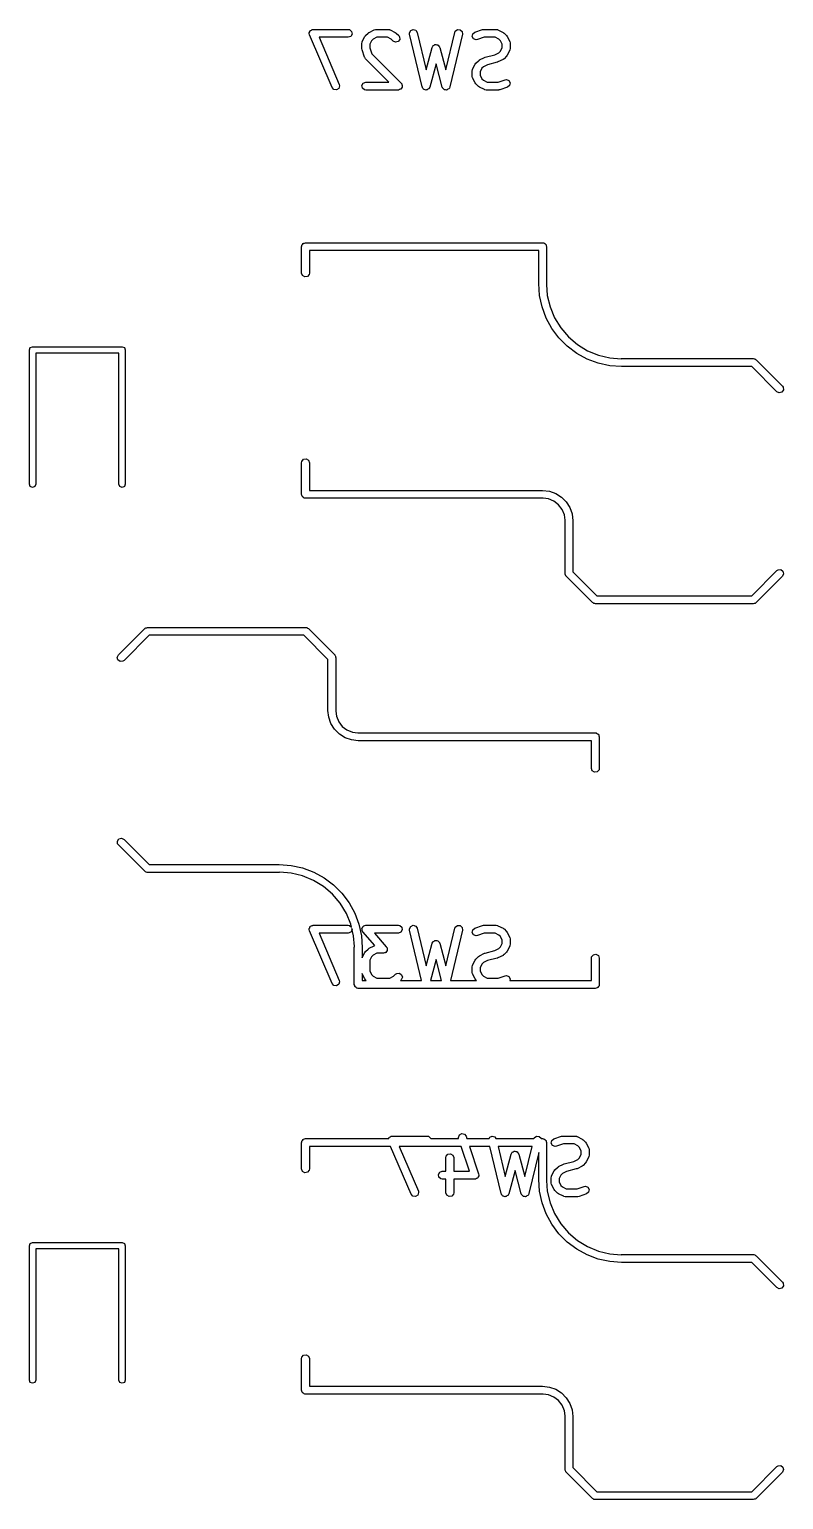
# Model space of a CAD drawing. Extents: x 3.18 to 10.88, y -3.25 to -0.52.
# Drawn here: x 6.797 to 7.36, y -3.254 to -2.156 of the extents above; entities that cross this region are included whole.
import ezdxf

# ---------------------------------------------------------------- set-up
doc = ezdxf.new("R2010")
doc.units = 0
doc.header["$MEASUREMENT"] = 0
doc.layers.add('BLACK', color=7, linetype='CONTINUOUS')

msp = doc.modelspace()

# ---------------------------------------------------------------- linework, layer by layer
at = {"layer": 'BLACK', "linetype": 'CONTINUOUS'}
for p, q in [((7.00563, -2.15872), (7.00573, -2.15839)), ((7.00586, -2.15972), (7.00563, -2.15872)), ((7.00567, -2.15804), (7.00601, -2.15745)), ((7.00573, -2.15839), (7.00567, -2.15804)), ((7.02273, -2.19909), (7.00586, -2.15972)), ((7.00601, -2.15745), (7.00621, -2.15679)), ((7.00621, -2.15679), (7.0065, -2.1566)), ((7.0065, -2.1566), (7.00668, -2.1563)), ((7.00668, -2.1563), (7.00732, -2.15606)), ((7.00732, -2.15606), (7.0079, -2.15568)), ((7.0079, -2.15568), (7.00825, -2.15572)), ((7.00825, -2.15572), (7.00857, -2.1556)), ((7.00857, -2.1556), (7.03482, -2.1556)), ((7.03482, -2.16151), (7.01305, -2.16151)), ((7.01305, -2.16151), (7.02816, -2.19676)), ((7.03482, -2.1556), (7.03583, -2.15578)), ((7.03672, -2.16082), (7.03482, -2.16151)), ((7.03583, -2.15578), (7.03738, -2.15708)), ((7.03773, -2.15907), (7.03672, -2.16082)), ((7.03738, -2.15708), (7.03773, -2.15907)), ((7.0453, -2.16474), (7.04718, -2.16099)), ((7.04718, -2.16099), (7.0477, -2.16028)), ((7.0477, -2.16028), (7.04773, -2.16022)), ((7.04773, -2.16022), (7.04961, -2.15834)), ((7.04961, -2.15834), (7.05033, -2.15784)), ((7.05033, -2.15784), (7.05037, -2.15779)), ((7.05037, -2.15779), (7.05412, -2.15592)), ((7.05344, -2.16286), (7.05225, -2.16406)), ((7.05614, -2.16151), (7.05344, -2.16286)), ((7.05412, -2.15592), (7.05511, -2.15562)), ((7.05511, -2.15562), (7.05528, -2.15566)), ((7.05528, -2.15566), (7.05544, -2.1556)), ((7.05544, -2.1556), (7.06482, -2.1556)), ((7.06412, -2.16151), (7.05614, -2.16151)), ((7.06682, -2.16286), (7.06412, -2.16151)), ((7.06482, -2.1556), (7.06583, -2.15578)), ((7.06583, -2.15578), (7.06596, -2.1559)), ((7.06596, -2.1559), (7.06614, -2.15592)), ((7.06614, -2.15592), (7.06989, -2.15779)), ((7.06835, -2.16439), (7.06682, -2.16286)), ((7.06989, -2.15779), (7.0706, -2.15832)), ((7.0706, -2.15832), (7.07065, -2.15834)), ((7.07065, -2.15834), (7.07253, -2.16022)), ((7.07329, -2.16307), (7.07213, -2.16473)), ((7.07253, -2.16022), (7.07312, -2.16106)), ((7.07312, -2.16106), (7.07329, -2.16307)), ((7.08063, -2.15822), (7.08154, -2.15641)), ((7.08069, -2.15924), (7.08063, -2.15822)), ((7.09007, -2.19861), (7.08069, -2.15924)), ((7.08154, -2.15641), (7.08339, -2.15561)), ((7.08339, -2.15561), (7.08533, -2.15619)), ((7.08533, -2.15619), (7.08644, -2.15787)), ((7.08644, -2.15787), (7.0931, -2.18586)), ((7.10777, -2.18586), (7.11444, -2.15787)), ((7.12018, -2.15924), (7.11081, -2.19861)), ((7.11444, -2.15787), (7.11484, -2.15693)), ((7.11484, -2.15693), (7.11647, -2.15573)), ((7.11647, -2.15573), (7.11848, -2.15585)), ((7.11848, -2.15585), (7.11995, -2.15723)), ((7.11995, -2.15723), (7.12018, -2.15924)), ((7.12751, -2.16087), (7.12792, -2.15889)), ((7.12847, -2.16264), (7.12751, -2.16087)), ((7.12792, -2.15889), (7.1295, -2.15763)), ((7.13035, -2.16338), (7.12847, -2.16264)), ((7.1295, -2.15763), (7.13512, -2.15576)), ((7.13137, -2.16323), (7.13035, -2.16338)), ((7.13654, -2.16151), (7.13137, -2.16323)), ((7.13512, -2.15576), (7.136, -2.15563)), ((7.136, -2.15563), (7.13606, -2.1556)), ((7.13606, -2.1556), (7.14543, -2.1556)), ((7.14473, -2.16151), (7.13654, -2.16151)), ((7.14743, -2.16286), (7.14473, -2.16151)), ((7.14543, -2.1556), (7.14644, -2.15578)), ((7.14644, -2.15578), (7.14658, -2.1559)), ((7.14658, -2.1559), (7.14675, -2.15592)), ((7.14675, -2.15592), (7.1505, -2.15779)), ((7.14863, -2.16406), (7.14743, -2.16286)), ((7.1505, -2.15779), (7.15121, -2.15832)), ((7.15121, -2.15832), (7.15127, -2.15834)), ((7.15127, -2.15834), (7.15314, -2.16022)), ((7.15314, -2.16022), (7.15365, -2.16094)), ((7.15365, -2.16094), (7.1537, -2.16099)), ((7.1537, -2.16099), (7.15557, -2.16474)), ((7.04499, -2.16606), (7.04517, -2.16505)), ((7.04499, -2.16981), (7.04499, -2.16606)), ((7.04501, -2.16987), (7.04499, -2.16981)), ((7.04514, -2.17074), (7.04501, -2.16987)), ((7.04702, -2.17636), (7.04514, -2.17074)), ((7.04517, -2.16505), (7.04528, -2.16491)), ((7.04528, -2.16491), (7.0453, -2.16474)), ((7.05225, -2.16406), (7.0509, -2.16675)), ((7.0509, -2.16675), (7.0509, -2.16933)), ((7.0509, -2.16933), (7.0524, -2.17384)), ((7.0524, -2.17384), (7.0744, -2.19584)), ((7.07018, -2.16525), (7.06835, -2.16439)), ((7.07213, -2.16473), (7.07018, -2.16525)), ((7.0931, -2.18586), (7.09758, -2.16905)), ((7.09758, -2.16905), (7.09802, -2.16812)), ((7.09802, -2.16812), (7.09824, -2.16796)), ((7.09824, -2.16796), (7.09835, -2.16772)), ((7.09835, -2.16772), (7.09904, -2.16739)), ((7.09904, -2.16739), (7.09967, -2.16695)), ((7.09967, -2.16695), (7.09994, -2.16698)), ((7.09994, -2.16698), (7.10018, -2.16686)), ((7.10018, -2.16686), (7.10092, -2.16706)), ((7.10092, -2.16706), (7.10168, -2.16713)), ((7.10168, -2.16713), (7.10187, -2.16732)), ((7.10187, -2.16732), (7.10213, -2.16739)), ((7.10213, -2.16739), (7.10257, -2.16802)), ((7.10257, -2.16802), (7.10311, -2.16855)), ((7.10311, -2.16855), (7.10314, -2.16882)), ((7.10314, -2.16882), (7.10329, -2.16905)), ((7.10329, -2.16905), (7.10777, -2.18586)), ((7.13722, -2.17632), (7.1444, -2.17452)), ((7.1444, -2.17452), (7.14743, -2.173)), ((7.14743, -2.173), (7.14863, -2.17181)), ((7.14998, -2.16675), (7.14863, -2.16406)), ((7.14863, -2.17181), (7.14998, -2.16911)), ((7.14998, -2.16911), (7.14998, -2.16675)), ((7.15557, -2.17113), (7.1537, -2.17488)), ((7.15557, -2.16474), (7.15586, -2.16572)), ((7.15559, -2.17095), (7.15557, -2.17113)), ((7.15571, -2.17082), (7.15559, -2.17095)), ((7.15588, -2.16981), (7.15571, -2.17082)), ((7.15586, -2.16572), (7.15582, -2.16589)), ((7.15582, -2.16589), (7.15588, -2.16606)), ((7.15588, -2.16606), (7.15588, -2.16981)), ((7.04713, -2.1765), (7.04702, -2.17636)), ((7.04714, -2.17668), (7.04713, -2.1765)), ((7.04773, -2.17752), (7.04714, -2.17668)), ((7.06519, -2.19497), (7.04773, -2.17752)), ((7.10044, -2.18127), (7.09579, -2.19869)), ((7.10508, -2.19869), (7.10044, -2.18127)), ((7.12748, -2.18668), (7.12766, -2.18567)), ((7.12766, -2.18567), (7.12777, -2.18553)), ((7.12777, -2.18553), (7.12779, -2.18536)), ((7.12779, -2.18536), (7.12967, -2.18161)), ((7.12967, -2.18161), (7.13019, -2.1809)), ((7.13019, -2.1809), (7.13022, -2.18084)), ((7.13022, -2.18084), (7.13209, -2.17897)), ((7.13209, -2.17897), (7.13282, -2.17846)), ((7.13282, -2.17846), (7.13286, -2.17841)), ((7.13286, -2.17841), (7.13661, -2.17654)), ((7.13473, -2.18468), (7.13339, -2.18738)), ((7.13593, -2.18348), (7.13473, -2.18468)), ((7.13896, -2.18197), (7.13593, -2.18348)), ((7.13661, -2.17654), (7.1371, -2.17639)), ((7.1371, -2.17639), (7.13722, -2.17632)), ((7.14615, -2.18017), (7.13896, -2.18197)), ((7.14626, -2.18009), (7.14615, -2.18017)), ((7.14675, -2.17995), (7.14626, -2.18009)), ((7.1505, -2.17807), (7.14675, -2.17995)), ((7.15055, -2.17802), (7.1505, -2.17807)), ((7.15127, -2.17752), (7.15055, -2.17802)), ((7.15314, -2.17564), (7.15127, -2.17752)), ((7.15317, -2.17558), (7.15314, -2.17564)), ((7.1537, -2.17488), (7.15317, -2.17558)), ((7.04504, -2.19741), (7.04605, -2.19567)), ((7.04605, -2.19567), (7.04794, -2.19497)), ((7.04794, -2.19497), (7.06519, -2.19497)), ((7.0744, -2.19584), (7.07477, -2.19637)), ((7.07477, -2.19637), (7.07487, -2.19645)), ((7.07487, -2.19645), (7.07489, -2.19653)), ((7.07489, -2.19653), (7.07499, -2.19668)), ((7.12748, -2.19043), (7.12748, -2.18668)), ((7.12754, -2.19059), (7.12748, -2.19043)), ((7.1275, -2.19077), (7.12754, -2.19059)), ((7.12779, -2.19175), (7.1275, -2.19077)), ((7.12967, -2.1955), (7.12779, -2.19175)), ((7.12971, -2.19554), (7.12967, -2.1955)), ((7.13022, -2.19627), (7.12971, -2.19554)), ((7.13209, -2.19814), (7.13022, -2.19627)), ((7.13339, -2.18738), (7.13339, -2.18973)), ((7.13339, -2.18973), (7.13473, -2.19243)), ((7.13473, -2.19243), (7.13593, -2.19363)), ((7.13593, -2.19363), (7.13863, -2.19497)), ((7.13863, -2.19497), (7.14683, -2.19497)), ((7.14683, -2.19497), (7.152, -2.19325)), ((7.152, -2.19325), (7.15301, -2.1931)), ((7.15301, -2.1931), (7.15489, -2.19384)), ((7.15489, -2.19384), (7.15585, -2.19562)), ((7.15585, -2.19562), (7.15545, -2.1976)), ((7.02412, -2.20056), (7.02273, -2.19909)), ((7.02612, -2.2008), (7.02412, -2.20056)), ((7.02781, -2.1997), (7.02612, -2.2008)), ((7.02839, -2.19776), (7.02781, -2.1997)), ((7.02816, -2.19676), (7.02839, -2.19776)), ((7.04539, -2.1994), (7.04504, -2.19741)), ((7.04693, -2.2007), (7.04539, -2.1994)), ((7.04794, -2.20088), (7.04693, -2.2007)), ((7.07232, -2.20088), (7.04794, -2.20088)), ((7.07315, -2.20058), (7.07232, -2.20088)), ((7.07401, -2.20035), (7.07315, -2.20058)), ((7.07409, -2.20024), (7.07401, -2.20035)), ((7.07421, -2.20019), (7.07409, -2.20024)), ((7.07466, -2.19942), (7.07421, -2.20019)), ((7.07517, -2.19869), (7.07466, -2.19942)), ((7.07499, -2.19668), (7.07507, -2.19756)), ((7.07507, -2.19756), (7.07522, -2.19844)), ((7.07522, -2.19844), (7.07516, -2.19856)), ((7.07516, -2.19856), (7.07517, -2.19869)), ((7.09024, -2.19887), (7.09007, -2.19861)), ((7.09026, -2.19918), (7.09024, -2.19887)), ((7.09078, -2.19969), (7.09026, -2.19918)), ((7.09118, -2.2003), (7.09078, -2.19969)), ((7.09147, -2.20039), (7.09118, -2.2003)), ((7.09169, -2.2006), (7.09147, -2.20039)), ((7.09242, -2.20067), (7.09169, -2.2006)), ((7.09311, -2.20087), (7.09242, -2.20067)), ((7.0934, -2.20075), (7.09311, -2.20087)), ((7.09371, -2.20078), (7.0934, -2.20075)), ((7.0943, -2.20036), (7.09371, -2.20078)), ((7.09497, -2.20007), (7.0943, -2.20036)), ((7.09511, -2.1998), (7.09497, -2.20007)), ((7.09536, -2.19962), (7.09511, -2.1998)), ((7.09579, -2.19869), (7.09536, -2.19962)), ((7.10526, -2.19894), (7.10508, -2.19869)), ((7.1053, -2.19925), (7.10526, -2.19894)), ((7.10582, -2.19975), (7.1053, -2.19925)), ((7.10624, -2.20034), (7.10582, -2.19975)), ((7.10654, -2.20042), (7.10624, -2.20034)), ((7.10676, -2.20064), (7.10654, -2.20042)), ((7.10749, -2.20068), (7.10676, -2.20064)), ((7.10819, -2.20087), (7.10749, -2.20068)), ((7.10847, -2.20074), (7.10819, -2.20087)), ((7.10878, -2.20076), (7.10847, -2.20074)), ((7.10936, -2.20032), (7.10878, -2.20076)), ((7.11002, -2.20002), (7.10936, -2.20032)), ((7.11015, -2.19974), (7.11002, -2.20002)), ((7.1104, -2.19955), (7.11015, -2.19974)), ((7.11081, -2.19861), (7.1104, -2.19955)), ((7.13215, -2.19817), (7.13209, -2.19814)), ((7.13286, -2.19869), (7.13215, -2.19817)), ((7.13661, -2.20057), (7.13286, -2.19869)), ((7.13679, -2.20059), (7.13661, -2.20057)), ((7.13692, -2.2007), (7.13679, -2.20059)), ((7.13793, -2.20088), (7.13692, -2.2007)), ((7.14731, -2.20088), (7.13793, -2.20088)), ((7.14737, -2.20086), (7.14731, -2.20088)), ((7.14824, -2.20073), (7.14737, -2.20086)), ((7.15386, -2.19885), (7.14824, -2.20073)), ((7.15545, -2.1976), (7.15386, -2.19885)), ((7.00004, -2.3174), (7.00011, -2.31729)), ((7.00006, -2.31753), (7.00004, -2.3174)), ((7.00011, -2.31729), (7.00017, -2.3169)), ((7.00017, -2.3169), (7.00067, -2.31631)), ((7.00067, -2.31631), (7.00105, -2.31565)), ((7.00105, -2.31565), (7.0013, -2.31556)), ((7.0013, -2.31556), (7.00147, -2.31536)), ((7.00147, -2.31536), (7.00223, -2.31522)), ((7.00223, -2.31522), (7.00295, -2.31496)), ((7.00295, -2.31496), (7.18011, -2.31496)), ((7.18011, -2.31496), (7.1805, -2.31503)), ((7.1805, -2.31503), (7.18063, -2.315)), ((7.18063, -2.315), (7.18074, -2.31507)), ((7.18074, -2.31507), (7.18112, -2.31514)), ((7.18112, -2.31514), (7.18171, -2.31563)), ((7.18171, -2.31563), (7.18238, -2.31601)), ((7.18238, -2.31601), (7.18247, -2.31626)), ((7.18247, -2.31626), (7.18267, -2.31644)), ((7.18267, -2.31644), (7.18281, -2.31719)), ((7.18281, -2.31719), (7.18307, -2.31791)), ((7, -2.31791), (7.00006, -2.31753)), ((7, -2.3376), (7, -2.31791)), ((7.17716, -2.32087), (7.0059, -2.32087)), ((7.0059, -2.32087), (7.0059, -2.3376)), ((7.17716, -2.34547), (7.17716, -2.32087)), ((7.18307, -2.31791), (7.18307, -2.34547)), ((7.00069, -2.3395), (7, -2.3376)), ((7.00572, -2.33861), (7.00443, -2.34015)), ((7.0059, -2.3376), (7.00572, -2.33861)), ((7.00244, -2.34051), (7.00069, -2.3395)), ((7.00443, -2.34015), (7.00244, -2.34051)), ((7.17779, -2.3543), (7.17716, -2.34547)), ((7.17716, -2.34547), (7.17716, -2.34547)), ((7.18307, -2.34547), (7.18295, -2.34615)), ((7.18295, -2.34615), (7.18359, -2.35427)), ((7.17967, -2.36294), (7.17779, -2.3543)), ((7.18359, -2.35427), (7.18565, -2.36286)), ((7.18277, -2.37123), (7.17967, -2.36294)), ((7.18701, -2.379), (7.18277, -2.37123)), ((7.18565, -2.36286), (7.18903, -2.37102)), ((7.18903, -2.37102), (7.19364, -2.37855)), ((7.19231, -2.38608), (7.18701, -2.379)), ((7.19364, -2.37855), (7.19938, -2.38526)), ((6.79652, -2.39501), (6.79721, -2.39334)), ((6.79721, -2.39334), (6.79888, -2.39265)), ((6.79888, -2.39265), (6.86581, -2.39265)), ((6.86581, -2.39265), (6.86748, -2.39334)), ((6.86748, -2.39334), (6.86817, -2.39501)), ((7.19856, -2.39233), (7.19231, -2.38608)), ((7.20565, -2.39764), (7.19856, -2.39233)), ((7.19938, -2.38526), (7.20609, -2.391)), ((7.20609, -2.391), (7.21362, -2.39561)), ((6.79652, -2.49541), (6.79652, -2.39501)), ((6.86345, -2.39737), (6.80124, -2.39737)), ((6.80124, -2.39737), (6.80124, -2.49541)), ((6.86345, -2.49541), (6.86345, -2.39737)), ((6.86817, -2.39501), (6.86817, -2.49541)), ((7.21341, -2.40188), (7.20565, -2.39764)), ((7.2217, -2.40497), (7.21341, -2.40188)), ((7.21362, -2.39561), (7.22178, -2.39899)), ((7.23035, -2.40685), (7.2217, -2.40497)), ((7.22178, -2.39899), (7.23037, -2.40105)), ((7.23037, -2.40105), (7.23874, -2.40171)), ((7.23874, -2.40171), (7.23917, -2.40157)), ((7.23917, -2.40157), (7.33759, -2.40157)), ((7.33759, -2.40157), (7.33778, -2.40161)), ((7.33778, -2.40161), (7.33785, -2.40158)), ((7.33785, -2.40158), (7.33797, -2.40164)), ((7.33797, -2.40164), (7.3386, -2.40175)), ((7.3386, -2.40175), (7.3391, -2.40217)), ((7.3391, -2.40217), (7.33968, -2.40244)), ((7.33968, -2.40244), (7.35937, -2.42212)), ((7.23917, -2.40748), (7.23035, -2.40685)), ((7.33637, -2.40748), (7.23917, -2.40748)), ((7.35519, -2.4263), (7.33637, -2.40748)), ((7.35702, -2.42715), (7.35519, -2.4263)), ((7.35897, -2.42663), (7.35702, -2.42715)), ((7.36013, -2.42498), (7.35897, -2.42663)), ((7.35937, -2.42212), (7.35996, -2.42296)), ((7.35996, -2.42296), (7.36013, -2.42498)), ((7, -2.47933), (7.00017, -2.47832)), ((7, -2.50295), (7, -2.47933)), ((7.00017, -2.47832), (7.00147, -2.47677)), ((7.00147, -2.47677), (7.00346, -2.47642)), ((7.00346, -2.47642), (7.00521, -2.47743)), ((7.00521, -2.47743), (7.0059, -2.47933)), ((7.0059, -2.47933), (7.0059, -2.5)), ((6.79721, -2.49708), (6.79652, -2.49541)), ((6.79888, -2.49777), (6.79721, -2.49708)), ((6.80055, -2.49708), (6.79888, -2.49777)), ((6.80124, -2.49541), (6.80055, -2.49708)), ((6.86414, -2.49708), (6.86345, -2.49541)), ((6.86581, -2.49777), (6.86414, -2.49708)), ((6.86748, -2.49708), (6.86581, -2.49777)), ((6.86817, -2.49541), (6.86748, -2.49708)), ((7.00026, -2.50367), (7, -2.50295)), ((7.00039, -2.50443), (7.00026, -2.50367)), ((7.0059, -2.5), (7.18011, -2.5)), ((7.18011, -2.5), (7.18515, -2.50057)), ((7.18515, -2.50057), (7.18994, -2.50224)), ((7.18994, -2.50224), (7.19423, -2.50494)), ((7.0006, -2.5046), (7.00039, -2.50443)), ((7.00069, -2.50485), (7.0006, -2.5046)), ((7.00135, -2.50523), (7.00069, -2.50485)), ((7.00194, -2.50573), (7.00135, -2.50523)), ((7.00232, -2.50579), (7.00194, -2.50573)), ((7.00244, -2.50586), (7.00232, -2.50579)), ((7.00257, -2.50584), (7.00244, -2.50586)), ((7.00295, -2.5059), (7.00257, -2.50584)), ((7.18011, -2.5059), (7.00295, -2.5059)), ((7.18012, -2.5059), (7.18011, -2.5059)), ((7.18043, -2.5058), (7.18012, -2.5059)), ((7.18448, -2.50634), (7.18043, -2.5058)), ((7.18855, -2.50802), (7.18448, -2.50634)), ((7.19205, -2.5107), (7.18855, -2.50802)), ((7.19473, -2.5142), (7.19205, -2.5107)), ((7.19423, -2.50494), (7.19781, -2.50852)), ((7.19642, -2.51827), (7.19473, -2.5142)), ((7.19781, -2.50852), (7.20051, -2.51281)), ((7.20051, -2.51281), (7.20219, -2.5176)), ((7.19693, -2.52217), (7.19642, -2.51827)), ((7.19685, -2.52264), (7.19693, -2.52217)), ((7.19685, -2.56201), (7.19685, -2.52264)), ((7.20219, -2.5176), (7.20275, -2.52264)), ((7.20275, -2.52264), (7.20275, -2.52264)), ((7.20275, -2.52264), (7.20275, -2.52264)), ((7.20275, -2.52264), (7.20275, -2.52264)), ((7.20275, -2.52264), (7.20275, -2.56078)), ((7.19707, -2.56261), (7.19685, -2.56201)), ((7.19712, -2.56325), (7.19707, -2.56261)), ((7.19749, -2.56378), (7.19712, -2.56325)), ((7.19754, -2.5639), (7.19749, -2.56378)), ((7.19761, -2.56394), (7.19754, -2.5639)), ((7.19771, -2.56409), (7.19761, -2.56394)), ((7.2174, -2.58378), (7.19771, -2.56409)), ((7.20275, -2.56078), (7.22071, -2.57874)), ((7.33637, -2.57874), (7.35519, -2.55992)), ((7.35937, -2.56409), (7.33968, -2.58378)), ((7.35519, -2.55992), (7.35603, -2.55933)), ((7.35603, -2.55933), (7.35804, -2.55915)), ((7.35804, -2.55915), (7.3597, -2.56031)), ((7.36022, -2.56226), (7.35937, -2.56409)), ((7.3597, -2.56031), (7.36022, -2.56226)), ((7.22071, -2.57874), (7.33637, -2.57874)), ((7.21798, -2.58405), (7.2174, -2.58378)), ((7.21847, -2.58447), (7.21798, -2.58405)), ((7.21911, -2.58458), (7.21847, -2.58447)), ((7.21923, -2.58463), (7.21911, -2.58458)), ((7.2193, -2.58461), (7.21923, -2.58463)), ((7.21948, -2.58464), (7.2193, -2.58461)), ((7.33759, -2.58464), (7.21948, -2.58464)), ((7.3382, -2.58442), (7.33759, -2.58464)), ((7.33884, -2.58437), (7.3382, -2.58442)), ((7.33937, -2.584), (7.33884, -2.58437)), ((7.33949, -2.58395), (7.33937, -2.584)), ((7.33953, -2.58388), (7.33949, -2.58395)), ((7.33968, -2.58378), (7.33953, -2.58388)), ((6.8829, -2.60312), (6.88294, -2.60305)), ((6.88294, -2.60305), (6.88306, -2.60301)), ((6.88306, -2.60301), (6.88359, -2.60264)), ((6.88359, -2.60264), (6.88423, -2.60258)), ((6.88423, -2.60258), (6.88484, -2.60236)), ((6.88484, -2.60236), (7.00295, -2.60236)), ((7.00295, -2.60236), (7.00313, -2.60239)), ((7.00313, -2.60239), (7.00321, -2.60237)), ((7.00321, -2.60237), (7.00332, -2.60243)), ((7.00332, -2.60243), (7.00396, -2.60254)), ((7.00396, -2.60254), (7.00445, -2.60295)), ((7.00445, -2.60295), (7.00504, -2.60323)), ((6.86307, -2.62291), (6.88275, -2.60323)), ((6.88606, -2.60827), (6.86724, -2.62709)), ((6.88275, -2.60323), (6.8829, -2.60312)), ((7.00173, -2.60827), (6.88606, -2.60827)), ((7.01968, -2.62622), (7.00173, -2.60827)), ((7.00504, -2.60323), (7.02472, -2.62291)), ((6.86221, -2.62474), (6.86307, -2.62291)), ((6.86274, -2.62669), (6.86221, -2.62474)), ((7.02472, -2.62291), (7.02483, -2.62306)), ((7.02483, -2.62306), (7.0249, -2.6231)), ((7.0249, -2.6231), (7.02494, -2.62322)), ((7.02494, -2.62322), (7.02531, -2.62375)), ((7.02531, -2.62375), (7.02537, -2.62439)), ((7.02537, -2.62439), (7.02559, -2.625)), ((7.02559, -2.625), (7.02559, -2.66437)), ((6.86439, -2.62785), (6.86274, -2.62669)), ((6.8664, -2.62767), (6.86439, -2.62785)), ((6.86724, -2.62709), (6.8664, -2.62767)), ((7.01968, -2.66437), (7.01968, -2.62622)), ((7.02025, -2.66941), (7.01968, -2.66437)), ((7.01968, -2.66437), (7.01968, -2.66437)), ((7.01968, -2.66437), (7.01968, -2.66437)), ((7.02559, -2.66437), (7.0255, -2.66484)), ((7.0255, -2.66484), (7.02602, -2.66874)), ((7.02559, -2.66437), (7.02559, -2.66437)), ((7.02559, -2.66437), (7.02559, -2.66437)), ((7.02559, -2.66437), (7.02559, -2.66437)), ((7.02602, -2.66874), (7.0277, -2.67281)), ((7.02192, -2.67419), (7.02025, -2.66941)), ((7.02462, -2.67848), (7.02192, -2.67419)), ((7.02821, -2.68207), (7.02462, -2.67848)), ((7.0277, -2.67281), (7.03039, -2.6763)), ((7.03039, -2.6763), (7.03388, -2.67898)), ((7.03388, -2.67898), (7.03795, -2.68067)), ((7.0325, -2.68476), (7.02821, -2.68207)), ((7.03728, -2.68644), (7.0325, -2.68476)), ((7.04232, -2.68701), (7.03728, -2.68644)), ((7.03795, -2.68067), (7.042, -2.6812)), ((7.042, -2.6812), (7.04232, -2.6811)), ((7.04232, -2.6811), (7.04232, -2.6811)), ((7.04232, -2.6811), (7.04232, -2.6811)), ((7.04232, -2.6811), (7.21948, -2.6811)), ((7.21653, -2.68701), (7.04232, -2.68701)), ((7.04232, -2.68701), (7.04232, -2.68701)), ((7.21653, -2.70768), (7.21653, -2.68701)), ((7.21948, -2.6811), (7.21987, -2.68117)), ((7.21987, -2.68117), (7.22, -2.68115)), ((7.22, -2.68115), (7.22011, -2.68121)), ((7.22011, -2.68121), (7.22049, -2.68128)), ((7.22049, -2.68128), (7.22108, -2.68177)), ((7.22108, -2.68177), (7.22175, -2.68216)), ((7.22175, -2.68216), (7.22184, -2.68241)), ((7.22184, -2.68241), (7.22204, -2.68258)), ((7.22204, -2.68258), (7.22218, -2.68333)), ((7.22218, -2.68333), (7.22244, -2.68405)), ((7.22244, -2.68405), (7.22244, -2.70768)), ((7.21722, -2.70957), (7.21653, -2.70768)), ((7.21897, -2.71058), (7.21722, -2.70957)), ((7.22096, -2.71023), (7.21897, -2.71058)), ((7.22226, -2.70869), (7.22096, -2.71023)), ((7.22244, -2.70768), (7.22226, -2.70869)), ((6.8623, -2.76203), (6.86346, -2.76038)), ((6.86248, -2.76404), (6.8623, -2.76203)), ((6.86307, -2.76488), (6.86248, -2.76404)), ((6.88275, -2.78457), (6.86307, -2.76488)), ((6.86346, -2.76038), (6.86541, -2.75985)), ((6.86541, -2.75985), (6.86724, -2.76071)), ((6.86724, -2.76071), (6.88606, -2.77953)), ((6.88334, -2.78484), (6.88275, -2.78457)), ((6.88383, -2.78525), (6.88334, -2.78484)), ((6.88446, -2.78537), (6.88383, -2.78525)), ((6.88458, -2.78542), (6.88446, -2.78537)), ((6.88466, -2.7854), (6.88458, -2.78542)), ((6.88484, -2.78543), (6.88466, -2.7854)), ((6.98326, -2.78543), (6.88484, -2.78543)), ((6.88606, -2.77953), (6.98326, -2.77953)), ((6.98326, -2.77953), (6.99209, -2.78016)), ((6.98369, -2.78529), (6.98326, -2.78543)), ((6.98326, -2.78543), (6.98326, -2.78543)), ((6.99207, -2.78595), (6.98369, -2.78529)), ((7.00065, -2.78801), (6.99207, -2.78595)), ((6.99209, -2.78016), (7.00073, -2.78204)), ((7.00881, -2.79139), (7.00065, -2.78801)), ((7.00073, -2.78204), (7.00902, -2.78513)), ((7.00902, -2.78513), (7.01679, -2.78937)), ((7.01679, -2.78937), (7.02387, -2.79467)), ((7.01634, -2.79601), (7.00881, -2.79139)), ((7.02306, -2.80174), (7.01634, -2.79601)), ((7.02387, -2.79467), (7.03013, -2.80093)), ((7.02879, -2.80846), (7.02306, -2.80174)), ((7.03341, -2.81599), (7.02879, -2.80846)), ((7.03013, -2.80093), (7.03543, -2.80801)), ((7.03543, -2.80801), (7.03967, -2.81578)), ((7.03679, -2.82414), (7.03341, -2.81599)), ((7.03967, -2.81578), (7.04276, -2.82406)), ((7.00563, -2.82801), (7.00573, -2.82768)), ((7.00586, -2.82901), (7.00563, -2.82801)), ((7.00567, -2.82734), (7.00601, -2.82674)), ((7.00573, -2.82768), (7.00567, -2.82734)), ((7.02273, -2.86838), (7.00586, -2.82901)), ((7.00601, -2.82674), (7.00621, -2.82608)), ((7.00621, -2.82608), (7.0065, -2.82589)), ((7.0065, -2.82589), (7.00668, -2.82559)), ((7.00668, -2.82559), (7.00732, -2.82535)), ((7.00732, -2.82535), (7.0079, -2.82497)), ((7.0079, -2.82497), (7.00825, -2.82501)), ((7.00825, -2.82501), (7.00857, -2.8249)), ((7.00857, -2.8249), (7.03482, -2.8249)), ((7.03482, -2.8308), (7.01305, -2.8308)), ((7.01305, -2.8308), (7.02816, -2.86606)), ((7.03482, -2.8249), (7.03583, -2.82507)), ((7.03672, -2.83011), (7.03482, -2.8308)), ((7.03583, -2.82507), (7.03731, -2.82631)), ((7.03773, -2.82836), (7.03672, -2.83011)), ((7.03731, -2.82631), (7.03679, -2.82414)), ((7.03885, -2.83273), (7.03753, -2.82725)), ((7.03753, -2.82725), (7.03773, -2.82836)), ((7.03949, -2.84085), (7.03885, -2.83273)), ((7.04276, -2.82406), (7.04464, -2.83271)), ((7.04464, -2.83271), (7.04527, -2.84153)), ((7.04504, -2.82734), (7.04515, -2.82713)), ((7.04517, -2.82812), (7.04504, -2.82734)), ((7.04515, -2.8269), (7.04565, -2.82628)), ((7.04515, -2.82713), (7.04515, -2.8269)), ((7.04519, -2.82892), (7.04517, -2.82812)), ((7.04537, -2.8292), (7.04519, -2.82892)), ((7.04539, -2.82932), (7.04537, -2.8292)), ((7.04549, -2.82941), (7.04539, -2.82932)), ((7.04572, -2.82979), (7.04549, -2.82941)), ((7.04565, -2.82628), (7.04605, -2.82559)), ((7.05469, -2.84004), (7.04572, -2.82979)), ((7.04605, -2.82559), (7.04627, -2.82551)), ((7.04627, -2.82551), (7.04641, -2.82532)), ((7.04641, -2.82532), (7.0472, -2.82517)), ((7.0472, -2.82517), (7.04794, -2.8249)), ((7.04794, -2.8249), (7.07232, -2.8249)), ((7.07232, -2.8308), (7.05445, -2.8308)), ((7.05445, -2.8308), (7.06329, -2.8409)), ((7.07232, -2.8249), (7.07333, -2.82507)), ((7.07421, -2.83011), (7.07232, -2.8308)), ((7.07333, -2.82507), (7.07487, -2.82637)), ((7.07522, -2.82836), (7.07421, -2.83011)), ((7.07487, -2.82637), (7.07522, -2.82836)), ((7.08063, -2.82751), (7.08154, -2.8257)), ((7.08069, -2.82853), (7.08063, -2.82751)), ((7.08965, -2.86614), (7.08069, -2.82853)), ((7.08154, -2.8257), (7.08339, -2.8249)), ((7.08339, -2.8249), (7.08533, -2.82548)), ((7.08533, -2.82548), (7.08644, -2.82716)), ((7.08644, -2.82716), (7.0931, -2.85515)), ((7.10777, -2.85515), (7.11444, -2.82716)), ((7.12018, -2.82853), (7.11123, -2.86614)), ((7.11444, -2.82716), (7.11484, -2.82622)), ((7.11484, -2.82622), (7.11647, -2.82502)), ((7.11647, -2.82502), (7.11848, -2.82514)), ((7.11848, -2.82514), (7.11995, -2.82653)), ((7.11995, -2.82653), (7.12018, -2.82853)), ((7.12751, -2.83016), (7.12792, -2.82818)), ((7.12847, -2.83193), (7.12751, -2.83016)), ((7.12792, -2.82818), (7.1295, -2.82692)), ((7.13035, -2.83267), (7.12847, -2.83193)), ((7.1295, -2.82692), (7.13512, -2.82505)), ((7.13137, -2.83252), (7.13035, -2.83267)), ((7.13654, -2.8308), (7.13137, -2.83252)), ((7.13512, -2.82505), (7.136, -2.82492)), ((7.136, -2.82492), (7.13606, -2.8249)), ((7.13606, -2.8249), (7.14543, -2.8249)), ((7.14473, -2.8308), (7.13654, -2.8308)), ((7.14743, -2.83215), (7.14473, -2.8308)), ((7.14543, -2.8249), (7.14644, -2.82507)), ((7.14644, -2.82507), (7.14658, -2.82519)), ((7.14658, -2.82519), (7.14675, -2.82521)), ((7.14675, -2.82521), (7.1505, -2.82708)), ((7.14863, -2.83335), (7.14743, -2.83215)), ((7.14998, -2.83604), (7.14863, -2.83335)), ((7.1505, -2.82708), (7.15121, -2.82761)), ((7.15121, -2.82761), (7.15127, -2.82764)), ((7.15127, -2.82764), (7.15314, -2.82951)), ((7.15314, -2.82951), (7.15365, -2.83023)), ((7.15365, -2.83023), (7.1537, -2.83028)), ((7.1537, -2.83028), (7.15557, -2.83403)), ((7.03937, -2.84153), (7.03949, -2.84085)), ((7.03937, -2.86909), (7.03937, -2.84153)), ((7.04527, -2.84153), (7.04527, -2.84153)), ((7.04527, -2.84153), (7.04527, -2.84921)), ((7.04718, -2.84528), (7.0477, -2.84457)), ((7.0477, -2.84457), (7.04773, -2.84451)), ((7.04773, -2.84451), (7.04961, -2.84263)), ((7.04961, -2.84263), (7.05033, -2.84213)), ((7.05033, -2.84213), (7.05037, -2.84208)), ((7.05037, -2.84208), (7.05412, -2.84021)), ((7.05412, -2.84021), (7.05469, -2.84004)), ((7.06336, -2.84442), (7.06297, -2.84511)), ((7.06329, -2.8409), (7.06352, -2.84128)), ((7.06386, -2.8438), (7.06336, -2.84442)), ((7.06352, -2.84128), (7.06362, -2.84137)), ((7.06362, -2.84137), (7.06365, -2.84149)), ((7.06365, -2.84149), (7.06382, -2.84178)), ((7.06382, -2.84178), (7.06384, -2.84258)), ((7.06384, -2.84258), (7.06397, -2.84336)), ((7.06397, -2.84336), (7.06386, -2.84356)), ((7.06386, -2.84356), (7.06386, -2.8438)), ((7.0931, -2.85515), (7.09758, -2.83834)), ((7.09758, -2.83834), (7.09802, -2.83741)), ((7.09802, -2.83741), (7.09824, -2.83725)), ((7.09824, -2.83725), (7.09835, -2.83701)), ((7.09835, -2.83701), (7.09904, -2.83668)), ((7.09904, -2.83668), (7.09967, -2.83625)), ((7.09967, -2.83625), (7.09994, -2.83627)), ((7.09994, -2.83627), (7.10018, -2.83615)), ((7.10018, -2.83615), (7.10092, -2.83635)), ((7.10092, -2.83635), (7.10168, -2.83642)), ((7.10168, -2.83642), (7.10187, -2.83661)), ((7.10187, -2.83661), (7.10213, -2.83668)), ((7.10213, -2.83668), (7.10257, -2.83731)), ((7.10257, -2.83731), (7.10311, -2.83785)), ((7.10311, -2.83785), (7.10314, -2.83811)), ((7.10314, -2.83811), (7.10329, -2.83834)), ((7.10329, -2.83834), (7.10777, -2.85515)), ((7.13722, -2.84561), (7.1444, -2.84381)), ((7.1444, -2.84381), (7.14743, -2.84229)), ((7.14743, -2.84229), (7.14863, -2.8411)), ((7.14863, -2.8411), (7.14998, -2.8384)), ((7.14998, -2.8384), (7.14998, -2.83604)), ((7.1537, -2.84417), (7.15317, -2.84488)), ((7.15557, -2.84042), (7.1537, -2.84417)), ((7.15557, -2.83403), (7.15586, -2.83501)), ((7.15559, -2.84024), (7.15557, -2.84042)), ((7.15571, -2.84011), (7.15559, -2.84024)), ((7.15588, -2.8391), (7.15571, -2.84011)), ((7.15586, -2.83501), (7.15582, -2.83518)), ((7.15582, -2.83518), (7.15588, -2.83535)), ((7.15588, -2.83535), (7.15588, -2.8391)), ((7.04527, -2.84921), (7.04528, -2.8492)), ((7.04528, -2.8492), (7.0453, -2.84902)), ((7.0453, -2.84902), (7.04718, -2.84528)), ((7.05225, -2.84835), (7.0509, -2.85104)), ((7.0509, -2.85104), (7.0509, -2.85902)), ((7.05344, -2.84715), (7.05225, -2.84835)), ((7.05614, -2.8458), (7.05344, -2.84715)), ((7.06107, -2.8458), (7.05614, -2.8458)), ((7.06181, -2.84553), (7.06107, -2.8458)), ((7.0626, -2.84537), (7.06181, -2.84553)), ((7.06274, -2.84519), (7.0626, -2.84537)), ((7.06297, -2.84511), (7.06274, -2.84519)), ((7.10044, -2.85056), (7.09628, -2.86614)), ((7.10459, -2.86614), (7.10044, -2.85056)), ((7.12748, -2.85597), (7.12766, -2.85496)), ((7.12766, -2.85496), (7.12777, -2.85482)), ((7.12777, -2.85482), (7.12779, -2.85465)), ((7.12779, -2.85465), (7.12967, -2.8509)), ((7.12967, -2.8509), (7.13019, -2.85019)), ((7.13019, -2.85019), (7.13022, -2.85013)), ((7.13022, -2.85013), (7.13209, -2.84826)), ((7.13209, -2.84826), (7.13282, -2.84775)), ((7.13282, -2.84775), (7.13286, -2.8477)), ((7.13286, -2.8477), (7.13661, -2.84583)), ((7.13473, -2.85397), (7.13339, -2.85667)), ((7.13593, -2.85277), (7.13473, -2.85397)), ((7.13896, -2.85126), (7.13593, -2.85277)), ((7.13661, -2.84583), (7.1371, -2.84568)), ((7.1371, -2.84568), (7.13722, -2.84561)), ((7.14615, -2.84946), (7.13896, -2.85126)), ((7.14626, -2.84938), (7.14615, -2.84946)), ((7.14675, -2.84924), (7.14626, -2.84938)), ((7.1505, -2.84736), (7.14675, -2.84924)), ((7.15055, -2.84732), (7.1505, -2.84736)), ((7.15127, -2.84681), (7.15055, -2.84732)), ((7.15314, -2.84493), (7.15127, -2.84681)), ((7.15317, -2.84488), (7.15314, -2.84493)), ((7.21653, -2.84941), (7.21671, -2.8484)), ((7.21653, -2.86614), (7.21653, -2.84941)), ((7.21671, -2.8484), (7.21801, -2.84685)), ((7.21801, -2.84685), (7.22, -2.8465)), ((7.22, -2.8465), (7.22175, -2.84751)), ((7.22175, -2.84751), (7.22244, -2.84941)), ((7.22244, -2.84941), (7.22244, -2.86909)), ((7.02816, -2.86606), (7.02839, -2.86705)), ((7.0453, -2.86104), (7.04527, -2.86094)), ((7.04527, -2.86094), (7.04527, -2.86614)), ((7.04527, -2.86614), (7.04831, -2.86614)), ((7.04718, -2.86479), (7.0453, -2.86104)), ((7.04722, -2.86483), (7.04718, -2.86479)), ((7.04773, -2.86556), (7.04722, -2.86483)), ((7.04831, -2.86614), (7.04773, -2.86556)), ((7.0509, -2.85902), (7.05225, -2.86172)), ((7.05225, -2.86172), (7.05344, -2.86292)), ((7.05344, -2.86292), (7.05614, -2.86427)), ((7.05614, -2.86427), (7.06599, -2.86427)), ((7.06599, -2.86427), (7.06869, -2.86292)), ((7.06869, -2.86292), (7.07023, -2.86138)), ((7.07023, -2.86138), (7.07107, -2.86079)), ((7.07107, -2.86079), (7.07308, -2.86062)), ((7.07308, -2.86062), (7.07473, -2.86178)), ((7.0744, -2.86556), (7.07382, -2.86614)), ((7.07382, -2.86614), (7.08965, -2.86614)), ((7.07526, -2.86373), (7.0744, -2.86556)), ((7.07473, -2.86178), (7.07526, -2.86373)), ((7.09628, -2.86614), (7.10459, -2.86614)), ((7.11123, -2.86614), (7.1308, -2.86614)), ((7.12748, -2.85972), (7.12748, -2.85597)), ((7.12754, -2.85989), (7.12748, -2.85972)), ((7.1275, -2.86006), (7.12754, -2.85989)), ((7.12779, -2.86104), (7.1275, -2.86006)), ((7.12967, -2.86479), (7.12779, -2.86104)), ((7.12971, -2.86483), (7.12967, -2.86479)), ((7.13022, -2.86556), (7.12971, -2.86483)), ((7.1308, -2.86614), (7.13022, -2.86556)), ((7.13339, -2.85667), (7.13339, -2.85902)), ((7.13339, -2.85902), (7.13473, -2.86172)), ((7.13473, -2.86172), (7.13593, -2.86292)), ((7.13593, -2.86292), (7.13863, -2.86427)), ((7.13863, -2.86427), (7.14683, -2.86427)), ((7.14683, -2.86427), (7.152, -2.86254)), ((7.152, -2.86254), (7.15301, -2.86239)), ((7.15301, -2.86239), (7.15489, -2.86313)), ((7.15489, -2.86313), (7.15585, -2.86491)), ((7.15585, -2.86491), (7.1556, -2.86614)), ((7.1556, -2.86614), (7.21653, -2.86614)), ((7.02412, -2.86985), (7.02273, -2.86838)), ((7.02612, -2.87009), (7.02412, -2.86985)), ((7.02781, -2.86899), (7.02612, -2.87009)), ((7.02839, -2.86705), (7.02781, -2.86899)), ((7.03963, -2.86981), (7.03937, -2.86909)), ((7.03976, -2.87057), (7.03963, -2.86981)), ((7.03997, -2.87074), (7.03976, -2.87057)), ((7.04006, -2.87099), (7.03997, -2.87074)), ((7.04072, -2.87137), (7.04006, -2.87099)), ((7.04131, -2.87187), (7.04072, -2.87137)), ((7.04169, -2.87194), (7.04131, -2.87187)), ((7.04181, -2.872), (7.04169, -2.87194)), ((7.04194, -2.87198), (7.04181, -2.872)), ((7.04232, -2.87205), (7.04194, -2.87198)), ((7.21948, -2.87205), (7.04232, -2.87205)), ((7.22021, -2.87178), (7.21948, -2.87205)), ((7.22096, -2.87165), (7.22021, -2.87178)), ((7.22113, -2.87145), (7.22096, -2.87165)), ((7.22138, -2.87136), (7.22113, -2.87145)), ((7.22177, -2.87069), (7.22138, -2.87136)), ((7.22226, -2.8701), (7.22177, -2.87069)), ((7.22233, -2.86972), (7.22226, -2.8701)), ((7.22239, -2.86961), (7.22233, -2.86972)), ((7.22244, -2.86909), (7.22237, -2.86948)), ((7.22237, -2.86948), (7.22239, -2.86961)), ((7, -2.9872), (7.00006, -2.98682)), ((7, -3.00689), (7, -2.9872)), ((7.00004, -2.98669), (7.00011, -2.98658)), ((7.00006, -2.98682), (7.00004, -2.98669)), ((7.00011, -2.98658), (7.00017, -2.98619)), ((7.00017, -2.98619), (7.00067, -2.98561)), ((7.00067, -2.98561), (7.00105, -2.98494)), ((7.00105, -2.98494), (7.0013, -2.98485)), ((7.0013, -2.98485), (7.00147, -2.98465)), ((7.00147, -2.98465), (7.00223, -2.98451)), ((7.00223, -2.98451), (7.00295, -2.98425)), ((7.00295, -2.98425), (7.06505, -2.98425)), ((7.06505, -2.98425), (7.06507, -2.98422)), ((7.06507, -2.98422), (7.06526, -2.98356)), ((7.06526, -2.98356), (7.06556, -2.98337)), ((7.06556, -2.98337), (7.06573, -2.98307)), ((7.06573, -2.98307), (7.06638, -2.98283)), ((7.06638, -2.98283), (7.06695, -2.98245)), ((7.06695, -2.98245), (7.0673, -2.9825)), ((7.0673, -2.9825), (7.06763, -2.98238)), ((7.06763, -2.98238), (7.09388, -2.98238)), ((7.09388, -2.98238), (7.09489, -2.98255)), ((7.09489, -2.98255), (7.09643, -2.98385)), ((7.09643, -2.98385), (7.0965, -2.98425)), ((7.0965, -2.98425), (7.1173, -2.98425)), ((7.11717, -2.98337), (7.11791, -2.98149)), ((7.1173, -2.98425), (7.11717, -2.98337)), ((7.11791, -2.98149), (7.11969, -2.98053)), ((7.11969, -2.98053), (7.12167, -2.98094)), ((7.12167, -2.98094), (7.12292, -2.98252)), ((7.12292, -2.98252), (7.1235, -2.98425)), ((7.1235, -2.98425), (7.14006, -2.98425)), ((7.14006, -2.98425), (7.14059, -2.98318)), ((7.14059, -2.98318), (7.14244, -2.98238)), ((7.14244, -2.98238), (7.14438, -2.98296)), ((7.14438, -2.98296), (7.14523, -2.98425)), ((7.14523, -2.98425), (7.17366, -2.98425)), ((7.17366, -2.98425), (7.1739, -2.9837)), ((7.1739, -2.9837), (7.17552, -2.9825)), ((7.17552, -2.9825), (7.17754, -2.98262)), ((7.17754, -2.98262), (7.17901, -2.98401)), ((7.17901, -2.98401), (7.17903, -2.98425)), ((7.17903, -2.98425), (7.18011, -2.98425)), ((7.18011, -2.98425), (7.1805, -2.98432)), ((7.1805, -2.98432), (7.18063, -2.9843)), ((7.18063, -2.9843), (7.18074, -2.98436)), ((7.18074, -2.98436), (7.18112, -2.98443)), ((7.18112, -2.98443), (7.18171, -2.98492)), ((7.18171, -2.98492), (7.18238, -2.98531)), ((7.18238, -2.98531), (7.18247, -2.98556)), ((7.18247, -2.98556), (7.18267, -2.98573)), ((7.18267, -2.98573), (7.18281, -2.98648)), ((7.18281, -2.98648), (7.18307, -2.9872)), ((7.18307, -2.9872), (7.18307, -3.01476)), ((7.18657, -2.98764), (7.18697, -2.98566)), ((7.18697, -2.98566), (7.18855, -2.9844)), ((7.18855, -2.9844), (7.19418, -2.98253)), ((7.19418, -2.98253), (7.19505, -2.9824)), ((7.19505, -2.9824), (7.19511, -2.98238)), ((7.19511, -2.98238), (7.20449, -2.98238)), ((7.20449, -2.98238), (7.2055, -2.98255)), ((7.2055, -2.98255), (7.20563, -2.98267)), ((7.20563, -2.98267), (7.20581, -2.98269)), ((7.20581, -2.98269), (7.20956, -2.98456)), ((7.20956, -2.98456), (7.21027, -2.98509)), ((7.21027, -2.98509), (7.21032, -2.98512)), ((7.21032, -2.98512), (7.2122, -2.98699)), ((7.2122, -2.98699), (7.21271, -2.98771)), ((7.06649, -2.99016), (7.0059, -2.99016)), ((7.0059, -2.99016), (7.0059, -3.00689)), ((7.08179, -3.02586), (7.06649, -2.99016)), ((7.11924, -2.99016), (7.07291, -2.99016)), ((7.07291, -2.99016), (7.08722, -3.02354)), ((7.1078, -2.99845), (7.10797, -2.99744)), ((7.1078, -3.00862), (7.1078, -2.99845)), ((7.10797, -2.99744), (7.10927, -2.99589)), ((7.10927, -2.99589), (7.11126, -2.99554)), ((7.11126, -2.99554), (7.11301, -2.99655)), ((7.11301, -2.99655), (7.1137, -2.99845)), ((7.1137, -2.99845), (7.1137, -3.00862)), ((7.1254, -3.00862), (7.11924, -2.99016)), ((7.14073, -2.99016), (7.12547, -2.99016)), ((7.12547, -2.99016), (7.1323, -3.01064)), ((7.14912, -3.02538), (7.14073, -2.99016)), ((7.1468, -2.99016), (7.15216, -3.01263)), ((7.17218, -2.99016), (7.1468, -2.99016)), ((7.15216, -3.01263), (7.15664, -2.99582)), ((7.15664, -2.99582), (7.15707, -2.99489)), ((7.15707, -2.99489), (7.15729, -2.99473)), ((7.15729, -2.99473), (7.15741, -2.99449)), ((7.15741, -2.99449), (7.1581, -2.99416)), ((7.1581, -2.99416), (7.15872, -2.99373)), ((7.15872, -2.99373), (7.15899, -2.99375)), ((7.15899, -2.99375), (7.15924, -2.99364)), ((7.15924, -2.99364), (7.15998, -2.99383)), ((7.15998, -2.99383), (7.16074, -2.9939)), ((7.16074, -2.9939), (7.16093, -2.99409)), ((7.16093, -2.99409), (7.16119, -2.99416)), ((7.16119, -2.99416), (7.16163, -2.99479)), ((7.16163, -2.99479), (7.16217, -2.99533)), ((7.16217, -2.99533), (7.16219, -2.99559)), ((7.16219, -2.99559), (7.16235, -2.99582)), ((7.16235, -2.99582), (7.16683, -3.01263)), ((7.16683, -3.01263), (7.17218, -2.99016)), ((7.17716, -2.99473), (7.16986, -3.02538)), ((7.17716, -3.01476), (7.17716, -2.99473)), ((7.18753, -2.98941), (7.18657, -2.98764)), ((7.18941, -2.99016), (7.18753, -2.98941)), ((7.19042, -2.99), (7.18941, -2.99016)), ((7.19559, -2.98828), (7.19042, -2.99)), ((7.20379, -2.98828), (7.19559, -2.98828)), ((7.20649, -2.98963), (7.20379, -2.98828)), ((7.20768, -2.99083), (7.20649, -2.98963)), ((7.20903, -2.99352), (7.20768, -2.99083)), ((7.20768, -2.99858), (7.20903, -2.99588)), ((7.20903, -2.99588), (7.20903, -2.99352)), ((7.21271, -2.98771), (7.21275, -2.98776)), ((7.21275, -2.98776), (7.21463, -2.99151)), ((7.21463, -2.9979), (7.21275, -3.00165)), ((7.21463, -2.99151), (7.21492, -2.99249)), ((7.21465, -2.99772), (7.21463, -2.9979)), ((7.21476, -2.99759), (7.21465, -2.99772)), ((7.21494, -2.99658), (7.21476, -2.99759)), ((7.21492, -2.99249), (7.21488, -2.99266)), ((7.21488, -2.99266), (7.21494, -2.99283)), ((7.21494, -2.99283), (7.21494, -2.99658)), ((7.00069, -3.00879), (7, -3.00689)), ((7.00244, -3.0098), (7.00069, -3.00879)), ((7.00443, -3.00945), (7.00244, -3.0098)), ((7.00572, -3.0079), (7.00443, -3.00945)), ((7.0059, -3.00689), (7.00572, -3.0079)), ((7.10222, -3.01106), (7.10323, -3.00931)), ((7.10323, -3.00931), (7.10512, -3.00862)), ((7.10512, -3.00862), (7.1078, -3.00862)), ((7.1137, -3.00862), (7.1254, -3.00862)), ((7.15949, -3.00804), (7.15485, -3.02546)), ((7.16414, -3.02546), (7.15949, -3.00804)), ((7.18685, -3.01213), (7.18872, -3.00838)), ((7.18872, -3.00838), (7.18925, -3.00767)), ((7.18925, -3.00767), (7.18928, -3.00761)), ((7.18928, -3.00761), (7.19115, -3.00574)), ((7.19115, -3.00574), (7.19187, -3.00523)), ((7.19187, -3.00523), (7.19192, -3.00518)), ((7.19192, -3.00518), (7.19567, -3.00331)), ((7.19802, -3.00874), (7.19499, -3.01025)), ((7.19567, -3.00331), (7.19616, -3.00316)), ((7.19616, -3.00316), (7.19627, -3.00309)), ((7.19627, -3.00309), (7.20346, -3.00129)), ((7.2052, -3.00694), (7.19802, -3.00874)), ((7.20346, -3.00129), (7.20649, -2.99977)), ((7.20532, -3.00686), (7.2052, -3.00694)), ((7.20581, -3.00672), (7.20532, -3.00686)), ((7.20956, -3.00484), (7.20581, -3.00672)), ((7.20649, -2.99977), (7.20768, -2.99858)), ((7.2096, -3.0048), (7.20956, -3.00484)), ((7.21032, -3.00429), (7.2096, -3.0048)), ((7.2122, -3.00241), (7.21032, -3.00429)), ((7.21223, -3.00236), (7.2122, -3.00241)), ((7.21275, -3.00165), (7.21223, -3.00236)), ((7.10257, -3.01305), (7.10222, -3.01106)), ((7.10411, -3.01435), (7.10257, -3.01305)), ((7.10512, -3.01453), (7.10411, -3.01435)), ((7.1078, -3.01453), (7.10512, -3.01453)), ((7.1078, -3.0247), (7.1078, -3.01453)), ((7.1295, -3.01453), (7.1137, -3.01453)), ((7.1137, -3.01453), (7.1137, -3.0247)), ((7.12971, -3.01445), (7.1295, -3.01453)), ((7.12993, -3.0145), (7.12971, -3.01445)), ((7.13064, -3.01411), (7.12993, -3.0145)), ((7.13139, -3.01384), (7.13064, -3.01411)), ((7.13151, -3.01364), (7.13139, -3.01384)), ((7.13171, -3.01353), (7.13151, -3.01364)), ((7.132, -3.01279), (7.13171, -3.01353)), ((7.1324, -3.01209), (7.132, -3.01279)), ((7.1323, -3.01064), (7.13245, -3.01166)), ((7.13245, -3.01166), (7.13236, -3.01187)), ((7.13236, -3.01187), (7.1324, -3.01209)), ((7.17716, -3.01477), (7.17716, -3.01476)), ((7.17716, -3.01476), (7.17716, -3.01476)), ((7.17779, -3.02359), (7.17716, -3.01477)), ((7.18307, -3.01476), (7.18295, -3.01544)), ((7.18295, -3.01544), (7.18359, -3.02357)), ((7.18654, -3.01345), (7.18671, -3.01244)), ((7.18654, -3.0172), (7.18654, -3.01345)), ((7.1866, -3.01737), (7.18654, -3.0172)), ((7.18656, -3.01754), (7.1866, -3.01737)), ((7.18685, -3.01852), (7.18656, -3.01754)), ((7.18671, -3.01244), (7.18683, -3.0123)), ((7.18683, -3.0123), (7.18685, -3.01213)), ((7.18872, -3.02227), (7.18685, -3.01852)), ((7.19379, -3.01145), (7.19244, -3.01415)), ((7.19244, -3.01415), (7.19244, -3.0165)), ((7.19244, -3.0165), (7.19379, -3.0192)), ((7.19499, -3.01025), (7.19379, -3.01145)), ((7.19379, -3.0192), (7.19499, -3.0204)), ((7.19499, -3.0204), (7.19768, -3.02175)), ((7.20588, -3.02175), (7.21105, -3.02002)), ((7.21105, -3.02002), (7.21207, -3.01987)), ((7.21207, -3.01987), (7.21394, -3.02061)), ((7.08317, -3.02733), (7.08179, -3.02586)), ((7.08518, -3.02757), (7.08317, -3.02733)), ((7.08687, -3.02647), (7.08518, -3.02757)), ((7.08745, -3.02453), (7.08687, -3.02647)), ((7.08722, -3.02354), (7.08745, -3.02453)), ((7.10849, -3.0266), (7.1078, -3.0247)), ((7.11024, -3.02761), (7.10849, -3.0266)), ((7.11222, -3.02726), (7.11024, -3.02761)), ((7.11352, -3.02571), (7.11222, -3.02726)), ((7.1137, -3.0247), (7.11352, -3.02571)), ((7.14929, -3.02564), (7.14912, -3.02538)), ((7.14932, -3.02595), (7.14929, -3.02564)), ((7.14983, -3.02646), (7.14932, -3.02595)), ((7.15023, -3.02707), (7.14983, -3.02646)), ((7.15053, -3.02716), (7.15023, -3.02707)), ((7.15075, -3.02738), (7.15053, -3.02716)), ((7.15147, -3.02744), (7.15075, -3.02738)), ((7.15217, -3.02765), (7.15147, -3.02744)), ((7.15245, -3.02752), (7.15217, -3.02765)), ((7.15276, -3.02755), (7.15245, -3.02752)), ((7.15336, -3.02713), (7.15276, -3.02755)), ((7.15402, -3.02684), (7.15336, -3.02713)), ((7.15416, -3.02657), (7.15402, -3.02684)), ((7.15441, -3.02639), (7.15416, -3.02657)), ((7.15485, -3.02546), (7.15441, -3.02639)), ((7.16432, -3.02571), (7.16414, -3.02546)), ((7.16435, -3.02602), (7.16432, -3.02571)), ((7.16488, -3.02652), (7.16435, -3.02602)), ((7.16529, -3.02712), (7.16488, -3.02652)), ((7.16559, -3.0272), (7.16529, -3.02712)), ((7.16582, -3.02741), (7.16559, -3.0272)), ((7.16654, -3.02745), (7.16582, -3.02741)), ((7.16725, -3.02764), (7.16654, -3.02745)), ((7.16753, -3.02751), (7.16725, -3.02764)), ((7.16784, -3.02753), (7.16753, -3.02751)), ((7.16842, -3.0271), (7.16784, -3.02753)), ((7.16908, -3.02679), (7.16842, -3.0271)), ((7.16921, -3.02651), (7.16908, -3.02679)), ((7.16946, -3.02632), (7.16921, -3.02651)), ((7.16986, -3.02538), (7.16946, -3.02632)), ((7.17967, -3.03223), (7.17779, -3.02359)), ((7.18359, -3.02357), (7.18565, -3.03215)), ((7.18877, -3.02231), (7.18872, -3.02227)), ((7.18928, -3.02304), (7.18877, -3.02231)), ((7.19115, -3.02491), (7.18928, -3.02304)), ((7.19121, -3.02494), (7.19115, -3.02491)), ((7.19192, -3.02546), (7.19121, -3.02494)), ((7.19567, -3.02734), (7.19192, -3.02546)), ((7.19584, -3.02736), (7.19567, -3.02734)), ((7.19598, -3.02747), (7.19584, -3.02736)), ((7.19699, -3.02765), (7.19598, -3.02747)), ((7.20636, -3.02765), (7.19699, -3.02765)), ((7.19768, -3.02175), (7.20588, -3.02175)), ((7.20642, -3.02763), (7.20636, -3.02765)), ((7.2073, -3.0275), (7.20642, -3.02763)), ((7.21292, -3.02563), (7.2073, -3.0275)), ((7.2145, -3.02437), (7.21292, -3.02563)), ((7.21394, -3.02061), (7.21491, -3.02239)), ((7.21491, -3.02239), (7.2145, -3.02437)), ((7.18277, -3.04052), (7.17967, -3.03223)), ((7.18701, -3.04829), (7.18277, -3.04052)), ((7.18565, -3.03215), (7.18903, -3.04031)), ((7.18903, -3.04031), (7.19364, -3.04784)), ((7.19231, -3.05537), (7.18701, -3.04829)), ((7.19364, -3.04784), (7.19938, -3.05456)), ((6.79652, -3.0643), (6.79721, -3.06263)), ((6.79652, -3.1647), (6.79652, -3.0643)), ((6.79721, -3.06263), (6.79888, -3.06194)), ((6.79888, -3.06194), (6.86581, -3.06194)), ((6.86581, -3.06194), (6.86748, -3.06263)), ((6.86748, -3.06263), (6.86817, -3.0643)), ((6.86817, -3.0643), (6.86817, -3.1647)), ((7.19856, -3.06162), (7.19231, -3.05537)), ((7.20565, -3.06693), (7.19856, -3.06162)), ((7.19938, -3.05456), (7.20609, -3.06029)), ((7.20609, -3.06029), (7.21362, -3.0649)), ((6.86345, -3.06667), (6.80124, -3.06667)), ((6.80124, -3.06667), (6.80124, -3.1647)), ((6.86345, -3.1647), (6.86345, -3.06667)), ((7.21341, -3.07117), (7.20565, -3.06693)), ((7.2217, -3.07426), (7.21341, -3.07117)), ((7.21362, -3.0649), (7.22178, -3.06828)), ((7.23035, -3.07614), (7.2217, -3.07426)), ((7.22178, -3.06828), (7.23037, -3.07035)), ((7.23037, -3.07035), (7.23874, -3.071)), ((7.23874, -3.071), (7.23917, -3.07086)), ((7.23917, -3.07086), (7.33759, -3.07086)), ((7.33759, -3.07086), (7.33778, -3.0709)), ((7.33778, -3.0709), (7.33785, -3.07088)), ((7.33785, -3.07088), (7.33797, -3.07093)), ((7.33797, -3.07093), (7.3386, -3.07104)), ((7.3386, -3.07104), (7.3391, -3.07146)), ((7.3391, -3.07146), (7.33968, -3.07173)), ((7.33968, -3.07173), (7.35937, -3.09141)), ((7.23917, -3.07677), (7.23035, -3.07614)), ((7.33637, -3.07677), (7.23917, -3.07677)), ((7.35519, -3.09559), (7.33637, -3.07677)), ((7.35702, -3.09644), (7.35519, -3.09559)), ((7.35897, -3.09592), (7.35702, -3.09644)), ((7.36013, -3.09427), (7.35897, -3.09592)), ((7.35937, -3.09141), (7.35996, -3.09225)), ((7.35996, -3.09225), (7.36013, -3.09427)), ((7, -3.14862), (7.00017, -3.14761)), ((7, -3.17224), (7, -3.14862)), ((7.00017, -3.14761), (7.00147, -3.14606)), ((7.00147, -3.14606), (7.00346, -3.14571)), ((7.00346, -3.14571), (7.00521, -3.14672)), ((7.00521, -3.14672), (7.0059, -3.14862)), ((7.0059, -3.14862), (7.0059, -3.16929)), ((6.79721, -3.16637), (6.79652, -3.1647)), ((6.79888, -3.16706), (6.79721, -3.16637)), ((6.80055, -3.16637), (6.79888, -3.16706)), ((6.80124, -3.1647), (6.80055, -3.16637)), ((6.86414, -3.16637), (6.86345, -3.1647)), ((6.86581, -3.16706), (6.86414, -3.16637)), ((6.86748, -3.16637), (6.86581, -3.16706)), ((6.86817, -3.1647), (6.86748, -3.16637)), ((7.00026, -3.17296), (7, -3.17224)), ((7.00039, -3.17372), (7.00026, -3.17296)), ((7.0006, -3.17389), (7.00039, -3.17372)), ((7.00069, -3.17414), (7.0006, -3.17389)), ((7.00135, -3.17452), (7.00069, -3.17414)), ((7.0059, -3.16929), (7.18011, -3.16929)), ((7.18011, -3.16929), (7.18515, -3.16986)), ((7.18515, -3.16986), (7.18994, -3.17153)), ((7.18994, -3.17153), (7.19423, -3.17423)), ((7.00194, -3.17502), (7.00135, -3.17452)), ((7.00232, -3.17509), (7.00194, -3.17502)), ((7.00244, -3.17515), (7.00232, -3.17509)), ((7.00257, -3.17513), (7.00244, -3.17515)), ((7.00295, -3.1752), (7.00257, -3.17513)), ((7.18011, -3.1752), (7.00295, -3.1752)), ((7.18012, -3.1752), (7.18011, -3.1752)), ((7.18043, -3.17509), (7.18012, -3.1752)), ((7.18448, -3.17563), (7.18043, -3.17509)), ((7.18855, -3.17731), (7.18448, -3.17563)), ((7.19205, -3.17999), (7.18855, -3.17731)), ((7.19473, -3.18349), (7.19205, -3.17999)), ((7.19423, -3.17423), (7.19781, -3.17781)), ((7.19642, -3.18756), (7.19473, -3.18349)), ((7.19781, -3.17781), (7.20051, -3.18211)), ((7.20051, -3.18211), (7.20219, -3.18689)), ((7.19693, -3.19146), (7.19642, -3.18756)), ((7.19685, -3.19193), (7.19693, -3.19146)), ((7.19685, -3.2313), (7.19685, -3.19193)), ((7.20219, -3.18689), (7.20275, -3.19193)), ((7.20275, -3.19193), (7.20275, -3.19193)), ((7.20275, -3.19193), (7.20275, -3.19193)), ((7.20275, -3.19193), (7.20275, -3.19193)), ((7.20275, -3.19193), (7.20275, -3.23007)), ((7.35519, -3.22921), (7.35603, -3.22862)), ((7.35603, -3.22862), (7.35804, -3.22845)), ((7.35804, -3.22845), (7.3597, -3.2296)), ((7.19707, -3.2319), (7.19685, -3.2313)), ((7.19712, -3.23255), (7.19707, -3.2319)), ((7.19749, -3.23307), (7.19712, -3.23255)), ((7.19754, -3.2332), (7.19749, -3.23307)), ((7.19761, -3.23324), (7.19754, -3.2332)), ((7.19771, -3.23339), (7.19761, -3.23324)), ((7.2174, -3.25307), (7.19771, -3.23339)), ((7.20275, -3.23007), (7.22071, -3.24803)), ((7.33637, -3.24803), (7.35519, -3.22921)), ((7.35937, -3.23339), (7.33968, -3.25307)), ((7.36022, -3.23156), (7.35937, -3.23339)), ((7.3597, -3.2296), (7.36022, -3.23156)), ((7.22071, -3.24803), (7.33637, -3.24803)), ((7.21798, -3.25334), (7.2174, -3.25307)), ((7.21847, -3.25376), (7.21798, -3.25334)), ((7.21911, -3.25387), (7.21847, -3.25376)), ((7.21923, -3.25392), (7.21911, -3.25387)), ((7.2193, -3.2539), (7.21923, -3.25392)), ((7.21948, -3.25394), (7.2193, -3.2539)), ((7.33759, -3.25394), (7.21948, -3.25394)), ((7.3382, -3.25372), (7.33759, -3.25394)), ((7.33884, -3.25366), (7.3382, -3.25372)), ((7.33937, -3.25329), (7.33884, -3.25366)), ((7.33949, -3.25324), (7.33937, -3.25329)), ((7.33953, -3.25318), (7.33949, -3.25324)), ((7.33968, -3.25307), (7.33953, -3.25318))]:
    msp.add_line(p, q, dxfattribs=at)

doc.saveas('drawing.dxf')
